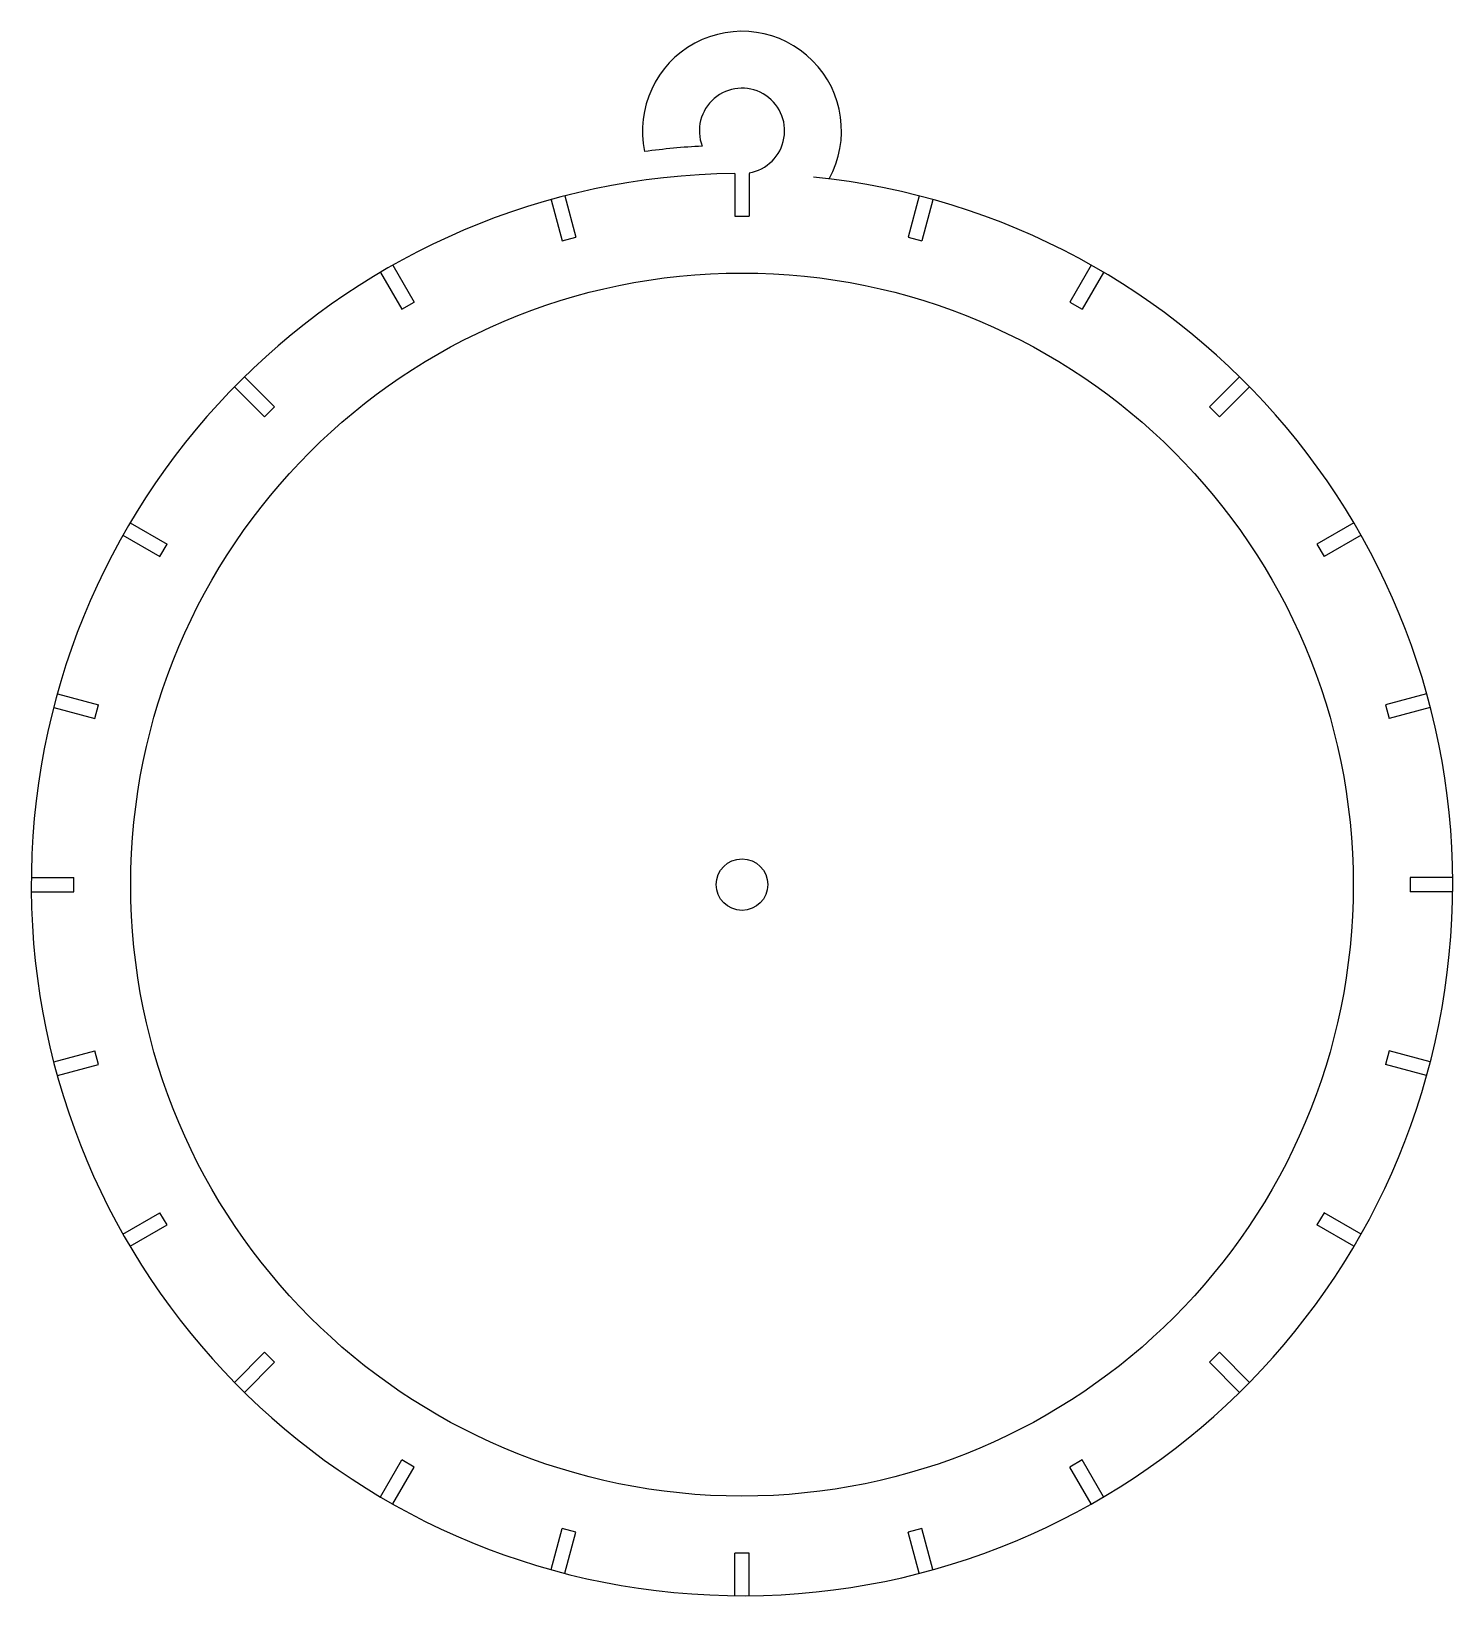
# Model space of a CAD drawing. Extents: x -50 to 50, y -50 to 60.
import ezdxf

# ---------------------------------------------------------------- set-up
doc = ezdxf.new("R2010")
doc.units = 0
doc.header["$MEASUREMENT"] = 0
doc.layers.add('MODELSKETCH_VISIBLE', color=7, linetype='CONTINUOUS')

msp = doc.modelspace()

# ---------------------------------------------------------------- linework, layer by layer
at = {"layer": 'MODELSKETCH_VISIBLE'}
for p, q in [((-0.5, 50), (-0.5, 47)), ((0.5, 50), (0.5, 47)), ((-12.46, 48.42), (-11.68, 45.53)), ((12.46, 48.42), (11.68, 45.53)), ((-13.42, 48.16), (-12.65, 45.27)), ((13.42, 48.16), (12.65, 45.27)), ((-0.5, 47), (0.5, 47)), ((-0.5, 47), (0.5, 47)), ((-12.65, 45.27), (-11.68, 45.53)), ((11.68, 45.53), (12.65, 45.27)), ((-25.43, 43.05), (-23.93, 40.45)), ((-24.57, 43.55), (-23.07, 40.95)), ((24.57, 43.55), (23.07, 40.95)), ((25.43, 43.05), (23.93, 40.45)), ((-23.93, 40.45), (-23.07, 40.95)), ((23.07, 40.95), (23.93, 40.45)), ((-35, 35.71), (-32.88, 33.59)), ((35, 35.71), (32.88, 33.59)), ((-35.71, 35), (-33.59, 32.88)), ((35.71, 35), (33.59, 32.88)), ((-33.59, 32.88), (-32.88, 33.59)), ((32.88, 33.59), (33.59, 32.88)), ((-43.05, 25.43), (-40.45, 23.93)), ((43.05, 25.43), (40.45, 23.93)), ((-43.55, 24.57), (-40.95, 23.07)), ((43.55, 24.57), (40.95, 23.07)), ((-40.95, 23.07), (-40.45, 23.93)), ((40.45, 23.93), (40.95, 23.07)), ((-48.16, 13.42), (-45.27, 12.65)), ((48.16, 13.42), (45.27, 12.65)), ((-48.42, 12.46), (-45.53, 11.68)), ((-45.53, 11.68), (-45.27, 12.65)), ((45.27, 12.65), (45.53, 11.68)), ((48.42, 12.46), (45.53, 11.68)), ((-50, 0.5), (-47, 0.5)), ((-47, -0.5), (-47, 0.5)), ((47, 0.5), (47, -0.5)), ((50, 0.5), (47, 0.5)), ((-50, -0.5), (-47, -0.5)), ((50, -0.5), (47, -0.5)), ((-48.42, -12.46), (-45.53, -11.68)), ((-45.27, -12.65), (-45.53, -11.68)), ((45.53, -11.68), (45.27, -12.65)), ((48.42, -12.46), (45.53, -11.68)), ((-48.16, -13.42), (-45.27, -12.65)), ((48.16, -13.42), (45.27, -12.65)), ((-43.55, -24.57), (-40.95, -23.07)), ((-40.45, -23.93), (-40.95, -23.07)), ((40.95, -23.07), (40.45, -23.93)), ((43.55, -24.57), (40.95, -23.07)), ((-43.05, -25.43), (-40.45, -23.93)), ((43.05, -25.43), (40.45, -23.93)), ((-35.71, -35), (-33.59, -32.88)), ((-32.88, -33.59), (-33.59, -32.88)), ((33.59, -32.88), (32.88, -33.59)), ((35.71, -35), (33.59, -32.88)), ((-35, -35.71), (-32.88, -33.59)), ((35, -35.71), (32.88, -33.59)), ((-25.43, -43.05), (-23.93, -40.45)), ((-23.07, -40.95), (-23.93, -40.45)), ((23.93, -40.45), (23.07, -40.95)), ((25.43, -43.05), (23.93, -40.45)), ((-24.57, -43.55), (-23.07, -40.95)), ((24.57, -43.55), (23.07, -40.95)), ((-13.42, -48.16), (-12.65, -45.27)), ((-11.68, -45.53), (-12.65, -45.27)), ((-12.46, -48.42), (-11.68, -45.53)), ((12.65, -45.27), (11.68, -45.53)), ((12.46, -48.42), (11.68, -45.53)), ((13.42, -48.16), (12.65, -45.27)), ((0.5, -47), (-0.5, -47)), ((-0.5, -50), (-0.5, -47)), ((0.5, -50), (0.5, -47))]:
    msp.add_line(p, q, dxfattribs=at)
for radius in [43, 1.81]:
    msp.add_circle((0, 0), radius, dxfattribs=at)
for centre, radius, start, end in [((0, 53), 7, 331.1525, 191.9786), ((0, 53), 3, 279.5941, 201.0075), ((0, 0), 52, 93.0873, 97.5669), ((0, 0), 50, 90.573, 84.2142)]:
    msp.add_arc(centre, radius, start, end, dxfattribs=at)

doc.saveas('drawing.dxf')
